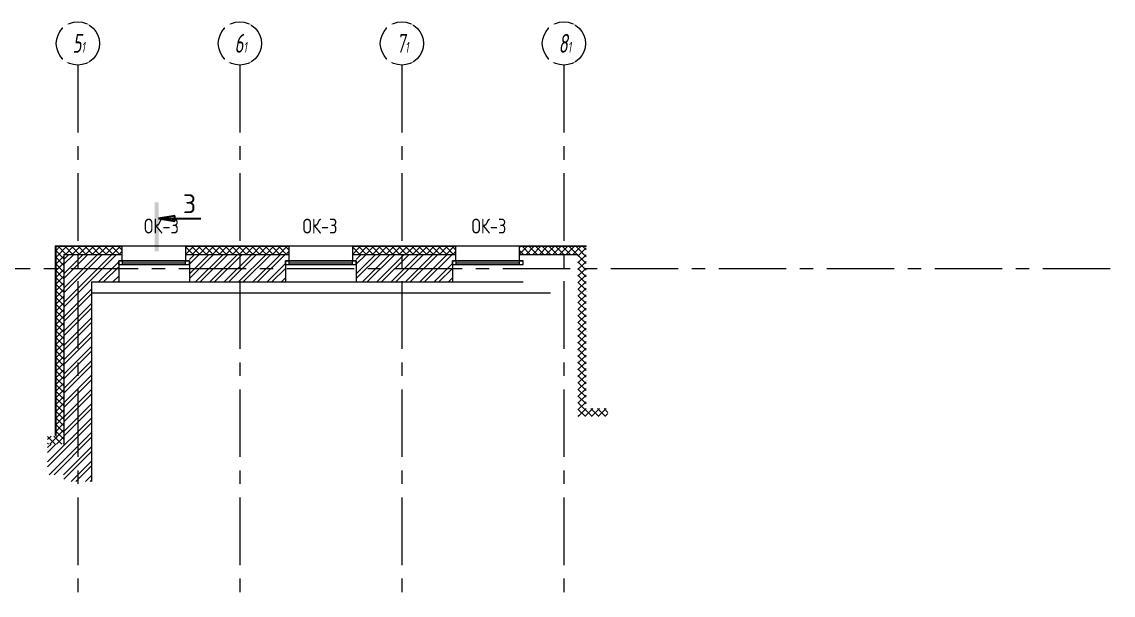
# Model space of a CAD drawing. Header units: millimetres. Extents: x 0 to 9483559, y -180456 to 305735.
# Drawn here: x 446570 to 466780, y 45635 to 56242 of the extents above; entities that cross this region are included whole.
import ezdxf

# ---------------------------------------------------------------- set-up
doc = ezdxf.new("R2010")
doc.units = ezdxf.units.MM
doc.linetypes.add('CENTER', pattern=[2, 1.25, -0.25, 0.25, -0.25])
for name, color, linetype, lineweight in [('АР_Навесной фасад', 250, 'Continuous', 5), ('АР_Оси', 7, 'Continuous', 25), ('АР_Подоконники', 163, 'Continuous', 9), ('АР_Разрезы', 175, 'Continuous', 9), ('АР_Сущ Несущая стена', 250, 'Continuous', 50), ('АР_Утеплитель', 250, 'Continuous', 13), ('АР_Штриховка кирпич', 250, 'Continuous', 9), ('Маркировка ОКОН', 5, 'Continuous', 18), ('ТОНКАЯ', 253, 'Continuous', 0)]:
    doc.layers.add(name, color=color, linetype=linetype, lineweight=lineweight)
doc.layers.add('АР_новое окно', color=160, linetype='Continuous')
doc.styles.add('METRO-STYLE', font='isocpeur.ttf', dxfattribs={"width": 0.9, "oblique": 15})
doc.styles.add('PDF ISOCPEUR', font='isocpeur.ttf')
doc.styles.add('ГОСТ 2.304', font='CS_Gost2304.shx', dxfattribs={"oblique": 10})

# ---------------------------------------------------------------- blocks, each defined once
blk = doc.blocks.new('*U351')
at = {"layer": 'АР_новое окно', "lineweight": 9}
for p, q in [((0, 1310), (-70, 1310)), ((-70, 1310), (-70, 0)), ((-70, 0), (-70, 1310)), ((0, 1240), (-70, 1240)), ((-35, 1240), (-35, 70)), ((0, 1310), (0, 0)), ((0, 70), (-70, 70)), ((0, 0), (-70, 0))]:
    blk.add_line(p, q, dxfattribs=at)
blk = doc.blocks.new('*U352')
at = {"layer": 'АР_новое окно', "lineweight": 9}
for p, q in [((0, 1310), (-70, 1310)), ((-70, 1310), (-70, 0)), ((-70, 0), (-70, 1310)), ((0, 1240), (-70, 1240)), ((-35, 1240), (-35, 70)), ((0, 1310), (0, 0)), ((0, 70), (-70, 70)), ((0, 0), (-70, 0))]:
    blk.add_line(p, q, dxfattribs=at)
blk = doc.blocks.new('*U353')
at = {"layer": 'АР_новое окно', "lineweight": 9}
for p, q in [((0, 1310), (-70, 1310)), ((-70, 1310), (-70, 0)), ((-70, 0), (-70, 1310)), ((0, 1240), (-70, 1240)), ((-35, 1240), (-35, 70)), ((0, 1310), (0, 0)), ((0, 70), (-70, 70)), ((0, 0), (-70, 0))]:
    blk.add_line(p, q, dxfattribs=at)
blk = doc.blocks.new('A$C60573c2e')
at = {"layer": 'АР_Разрезы', "ltscale": 100}
h = blk.add_hatch(color=5, dxfattribs=at)
h.dxf.hatch_style = 1
h.paths.add_polyline_path([(13494, 917), (13424, 917), (13424, 1821), (13494, 1821)])
h.paths.add_polyline_path([(13795, 1471), (13494, 1521), (13795, 1521)])
h.paths.add_polyline_path([(13795, 1521), (13494, 1521), (13795, 1571)])
at = {"layer": 'АР_Разрезы', "color": 5, "lineweight": 25, "ltscale": 100}
for p, q in [((13795, 1571), (13494, 1521)), ((13494, 1521), (13795, 1471)), ((13795, 1471), (13795, 1571))]:
    blk.add_line(p, q, dxfattribs=at)
at = {"layer": 'АР_Разрезы', "color": 5, "lineweight": 25, "ltscale": 100, "elevation": 0}
blk.add_lwpolyline([(13494, 1521), (14278, 1521)], dxfattribs=at)
at = {"layer": 'АР_Разрезы', "color": 5, "lineweight": 25, "ltscale": 100, "insert": (13944, 1621), "char_height": 350, "width": 583.33, "attachment_point": 7, "style": 'METRO-STYLE'}
blk.add_mtext('{\\Q0;\\W1;3}', dxfattribs=at)

msp = doc.modelspace()

# ---------------------------------------------------------------- hatches: boundary and pattern name
at = {"layer": 'АР_Утеплитель', "lineweight": 9, "ltscale": 100}
h = msp.add_hatch(dxfattribs=at)
h.set_pattern_fill('ANSI37', color=256, scale=700)
h.set_pattern_definition([(45, (-529941.05, 87831.31), (-61.871843, 61.871843), []), (135, (-529941.05, 87831.31), (-61.871843, -61.871843), [])])
h.paths.add_polyline_path([(448428.9, 51939.2), (447348.9, 51939.2), (447348.9, 48429.4), (447048.9, 48429.4), (447048.9, 48579.4), (447198.9, 48579.4), (447198.9, 52089.2), (448428.9, 52089.2)])
h = msp.add_hatch(dxfattribs=at)
h.set_pattern_fill('ANSI37', color=256, scale=700)
h.set_pattern_definition([(45, (-526851.05, 87831.31), (-61.871843, 61.871843), []), (135, (-526851.05, 87831.31), (-61.871843, -61.871843), [])])
h.paths.add_polyline_path([(451518.9, 51939.2), (449608.9, 51939.2), (449608.9, 52089.2), (451518.9, 52089.2)])
h = msp.add_hatch(dxfattribs=at)
h.set_pattern_fill('ANSI37', color=256, scale=700)
h.set_pattern_definition([(45, (-523761.05, 87831.31), (-61.871843, 61.871843), []), (135, (-523761.05, 87831.31), (-61.871843, -61.871843), [])])
h.paths.add_polyline_path([(454608.9, 51939.2), (452698.9, 51939.2), (452698.9, 52089.2), (454608.9, 52089.2)])
h = msp.add_hatch(dxfattribs=at)
h.set_pattern_fill('ANSI37', color=256, scale=700)
h.set_pattern_definition([(45, (-520946.05, 84831.31), (-61.871843, 61.871843), []), (135, (-520946.05, 84831.31), (-61.871843, -61.871843), [])])
h.paths.add_polyline_path([(457423.9, 48939.2), (456868.9, 48939.2), (456868.9, 51939.2), (455788.9, 51939.2), (455788.9, 52089.2), (457018.9, 52089.2), (457018.9, 49089.2), (457423.9, 49089.2)])
at = {"layer": 'АР_Штриховка кирпич', "lineweight": 9, "ltscale": 100}
h = msp.add_hatch(dxfattribs=at)
h.set_pattern_fill('ANSI32', color=256, scale=500)
h.set_pattern_definition([(45, (-550930.73, 88505.34), (-132.58252, 132.58252), []), (45, (-550842.34, 88505.34), (-132.58252, 132.58252), [])])
h.paths.add_polyline_path([(448363.9, 51939.2), (447348.9, 51939.2), (447348.9, 48429.4), (447048.9, 48429.4), (447048.9, 47862.5), (447348.9, 47862.5), (447348.9, 47739.2), (447858.9, 47739.2), (447858.9, 51429.2), (448363.9, 51429.2)])
h = msp.add_hatch(dxfattribs=at)
h.set_pattern_fill('ANSI32', color=256, scale=500)
h.set_pattern_definition([(45, (-548605.73, 88505.34), (-132.58252, 132.58252), []), (45, (-548517.34, 88505.34), (-132.58252, 132.58252), [])])
h.paths.add_polyline_path([(451453.9, 51939.2), (449673.9, 51939.2), (449673.9, 51429.2), (451453.9, 51429.2)])
h = msp.add_hatch(dxfattribs=at)
h.set_pattern_fill('ANSI32', color=256, scale=500)
h.set_pattern_definition([(45, (-545515.73, 88505.34), (-132.58252, 132.58252), []), (45, (-545427.34, 88505.34), (-132.58252, 132.58252), [])])
h.paths.add_polyline_path([(454543.9, 51939.2), (452763.9, 51939.2), (452763.9, 51429.2), (454543.9, 51429.2)])

# ---------------------------------------------------------------- linework, layer by layer
at = {"layer": 'АР_Навесной фасад', "lineweight": 9, "ltscale": 100}
for p, q in [((447188.9, 52099.2), (447188.9, 48589.4)), ((447188.9, 52099.2), (457028.9, 52099.2)), ((447198.9, 52089.2), (447198.9, 48579.4)), ((447198.9, 52089.2), (448428.9, 52089.2)), ((449608.9, 52089.2), (451518.9, 52089.2)), ((452698.9, 52089.2), (454608.9, 52089.2)), ((455788.9, 52089.2), (457018.9, 52089.2))]:
    msp.add_line(p, q, dxfattribs=at)
for points in [[(448428.9, 51939.2), (448428.9, 52099.2)], [(449608.9, 51939.2), (449608.9, 52099.2)], [(451518.9, 51939.2), (451518.9, 52099.2)], [(452698.9, 51939.2), (452698.9, 52099.2)], [(454608.9, 51939.2), (454608.9, 52099.2)], [(455788.9, 51939.2), (455788.9, 52099.2)]]:
    msp.add_lwpolyline(points, dxfattribs=at)
at = {"layer": 'АР_новое окно', "lineweight": 9}
for p, q in [((448363.9, 51429.2), (449673.9, 51429.2)), ((451453.9, 51429.2), (452763.9, 51429.2)), ((454543.9, 51429.2), (455853.9, 51429.2))]:
    msp.add_line(p, q, dxfattribs=at)
at = {"layer": 'АР_Оси', "linetype": 'CENTER', "lineweight": 9, "ltscale": 1000}
for p, q in [((447608.9, 55441.6), (447608.9, -290.7)), ((450608.9, 55441.6), (450608.9, -290.7)), ((453608.9, 55441.6), (453608.9, -290.7)), ((456608.9, 55441.6), (456608.9, -290.7)), ((429475.2, 51679.2), (512653.6, 51679.2))]:
    msp.add_line(p, q, dxfattribs=at)
at = {"layer": 'АР_Оси', "lineweight": 9, "ltscale": 0.5}
for centre in [(447608.9, 55841.6), (450608.9, 55841.6), (453608.9, 55841.6), (456608.9, 55841.6)]:
    msp.add_circle(centre, 400, dxfattribs=at)
at = {"layer": 'АР_Подоконники', "lineweight": 9, "ltscale": 100}
msp.add_line((447858.9, 51229.2), (456358.9, 51229.2), dxfattribs=at)
at = {"layer": 'АР_Сущ Несущая стена', "lineweight": 9, "ltscale": 100}
for p, q in [((447348.9, 51939.2), (447348.9, 48429.4)), ((447348.9, 51939.2), (448428.9, 51939.2)), ((448428.9, 51820.2), (448428.9, 51939.2)), ((449608.9, 51939.2), (451518.9, 51939.2)), ((449608.9, 51820.2), (449608.9, 51939.2)), ((451518.9, 51820.2), (451518.9, 51939.2)), ((452698.9, 51939.2), (454608.9, 51939.2)), ((452698.9, 51820.2), (452698.9, 51939.2)), ((454608.9, 51820.2), (454608.9, 51939.2)), ((455788.9, 51939.2), (456868.9, 51939.2)), ((455788.9, 51820.2), (455788.9, 51939.2)), ((448363.9, 51820.2), (448363.9, 51429.2)), ((448363.9, 51820.2), (448428.9, 51820.2)), ((448363.9, 51820.2), (449673.9, 51820.2)), ((449608.9, 51820.2), (449673.9, 51820.2)), ((449673.9, 51820.2), (449673.9, 51429.2)), ((451453.9, 51820.2), (451453.9, 51429.2)), ((451453.9, 51820.2), (451518.9, 51820.2)), ((451453.9, 51820.2), (452763.9, 51820.2)), ((452698.9, 51820.2), (452763.9, 51820.2)), ((452763.9, 51820.2), (452763.9, 51429.2)), ((454543.9, 51820.2), (454543.9, 51429.2)), ((454543.9, 51820.2), (454608.9, 51820.2)), ((454543.9, 51820.2), (455853.9, 51820.2)), ((447858.9, 51429.2), (447858.9, 47739.2)), ((447858.9, 51429.2), (448363.9, 51429.2)), ((449673.9, 51429.2), (451453.9, 51429.2)), ((452763.9, 51429.2), (454543.9, 51429.2))]:
    msp.add_line(p, q, dxfattribs=at)

# ---------------------------------------------------------------- block references
at = {"layer": 'АР_новое окно', "lineweight": 9, "xscale": -1, "rotation": 90}
for name, p in [('*U353', (449673.9, 51750.2)), ('*U352', (452763.9, 51750.2)), ('*U351', (455853.9, 51750.2))]:
    msp.add_blockref(name, p, dxfattribs=at)
at = {"layer": 'ТОНКАЯ', "color": 31, "lineweight": 9, "ltscale": 100, "true_color": 0xfecc66}
msp.add_blockref('A$C60573c2e', (435608.9, 51080.3), dxfattribs=at)

# ---------------------------------------------------------------- texts
at = {"layer": 'Маркировка ОКОН', "lineweight": 9, "char_height": 275.423, "attachment_point": 9, "rotation": 359.99779, "style": 'PDF ISOCPEUR'}
for insert in [(449478.7, 52324.8), (452415.1, 52324.8), (455543.3, 52324.8)]:
    msp.add_mtext('{\\W0.8;ОК-3}', dxfattribs=dict(at, insert=insert))

# ---------------------------------------------------------------- next in the draw order: texts
at = {"layer": 'АР_Оси', "lineweight": 9, "char_height": 350, "width": 123.867, "attachment_point": 1, "line_spacing_factor": 1.149209, "style": 'ГОСТ 2.304', "bg_fill": 2}
for s, insert in [('{\\W0.8;5\\H0.57143x;1}', (447509.1, 56019.4)), ('{\\W0.8;6\\H0.57143x;1}', (450509.1, 56019.4)), ('{\\W0.8;7\\H0.57143x;1}', (453509.1, 56019.4)), ('{\\W0.8;8\\H0.57143x;1}', (456509.1, 56019.4))]:
    msp.add_mtext(s, dxfattribs=dict(at, insert=insert))

doc.saveas('drawing.dxf')
